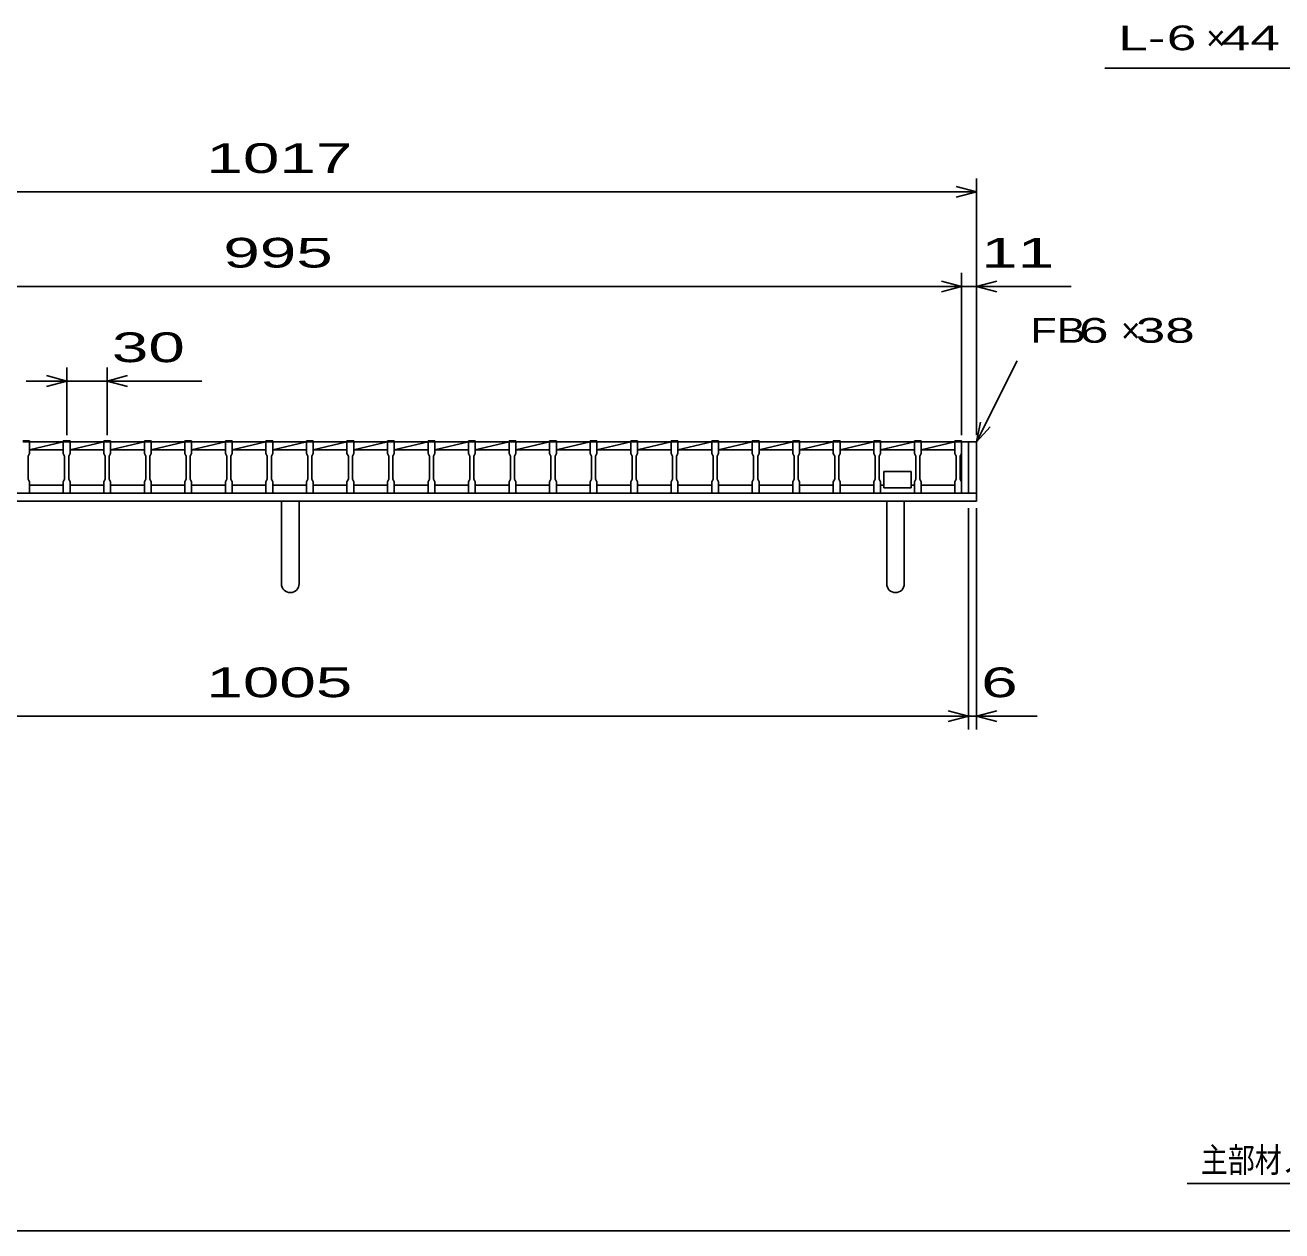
# Model space of a CAD drawing. Units: millimetres, scale not verified. Extents: x -1820 to 1736, y -1282 to 1048.
# Drawn here: x -1046 to -116, y -1152 to -259 of the extents above; entities that cross this region are included whole.
import ezdxf
from ezdxf.enums import TextEntityAlignment as Align

# ---------------------------------------------------------------- set-up
doc = ezdxf.new("R2010")
doc.units = ezdxf.units.MM
doc.header["$LTSCALE"] = 10
for name, color, linetype, lineweight in [('0_2', 150, 'Continuous', 25), ('16', 3, 'Continuous', 25), ('19', 6, 'Continuous', 25), ('22', 4, 'Continuous', 25), ('32', 4, 'Continuous', 25)]:
    doc.layers.add(name, color=color, linetype=linetype, lineweight=lineweight)
doc.styles.add('ベクトル', font='')
doc.styles.get('ベクトル').set_extended_font_data('ベクトル')

msp = doc.modelspace()

# ---------------------------------------------------------------- linework, layer by layer
at = {"layer": '0_2'}
msp.add_line((1736, -1151.5), (-1724, -1151.5), dxfattribs=at)
at = {"layer": '16'}
for p, q in [((-1048, -566.8), (-1043, -566.8)), ((-1043, -566.8), (-1043, -567.5)), ((-1018, -567.5), (-1018, -566.8)), ((-1018, -566.8), (-1013, -566.8)), ((-1013, -566.8), (-1013, -567.5)), ((-988, -567.5), (-988, -566.8)), ((-988, -566.8), (-983, -566.8)), ((-983, -566.8), (-983, -567.5)), ((-958, -567.5), (-958, -566.8)), ((-958, -566.8), (-953, -566.8)), ((-953, -566.8), (-953, -567.5)), ((-928, -567.5), (-928, -566.8)), ((-928, -566.8), (-923, -566.8)), ((-923, -566.8), (-923, -567.5)), ((-898, -567.5), (-898, -566.8)), ((-898, -566.8), (-893, -566.8)), ((-893, -566.8), (-893, -567.5)), ((-868, -567.5), (-868, -566.8)), ((-868, -566.8), (-863, -566.8)), ((-863, -566.8), (-863, -567.5)), ((-838, -567.5), (-838, -566.8)), ((-838, -566.8), (-833, -566.8)), ((-833, -566.8), (-833, -567.5)), ((-808, -567.5), (-808, -566.8)), ((-808, -566.8), (-803, -566.8)), ((-803, -566.8), (-803, -567.5)), ((-778, -567.5), (-778, -566.8)), ((-778, -566.8), (-773, -566.8)), ((-773, -566.8), (-773, -567.5)), ((-748, -567.5), (-748, -566.8)), ((-748, -566.8), (-743, -566.8)), ((-743, -566.8), (-743, -567.5)), ((-718, -567.5), (-718, -566.8)), ((-718, -566.8), (-713, -566.8)), ((-713, -566.8), (-713, -567.5)), ((-688, -567.5), (-688, -566.8)), ((-688, -566.8), (-683, -566.8)), ((-683, -566.8), (-683, -567.5)), ((-658, -567.5), (-658, -566.8)), ((-658, -566.8), (-653, -566.8)), ((-653, -566.8), (-653, -567.5)), ((-628, -567.5), (-628, -566.8)), ((-628, -566.8), (-623, -566.8)), ((-623, -566.8), (-623, -567.5)), ((-598, -567.5), (-598, -566.8)), ((-598, -566.8), (-593, -566.8)), ((-593, -566.8), (-593, -567.5)), ((-568, -567.5), (-568, -566.8)), ((-568, -566.8), (-563, -566.8)), ((-563, -566.8), (-563, -567.5)), ((-538, -567.5), (-538, -566.8)), ((-538, -566.8), (-533, -566.8)), ((-533, -566.8), (-533, -567.5)), ((-508, -567.5), (-508, -566.8)), ((-508, -566.8), (-503, -566.8)), ((-503, -566.8), (-503, -567.5)), ((-478, -567.5), (-478, -566.8)), ((-478, -566.8), (-473, -566.8)), ((-473, -566.8), (-473, -567.5)), ((-448, -567.5), (-448, -566.8)), ((-448, -566.8), (-443, -566.8)), ((-443, -566.8), (-443, -567.5)), ((-418, -567.5), (-418, -566.8)), ((-418, -566.8), (-413, -566.8)), ((-413, -566.8), (-413, -567.5)), ((-388, -567.5), (-388, -566.8)), ((-388, -566.8), (-383, -566.8)), ((-383, -566.8), (-383, -567.5)), ((-358, -567.5), (-358, -566.8)), ((-358, -566.8), (-353, -566.8)), ((-353, -566.8), (-353, -567.5)), ((-1043, -567.5), (-1048, -567.5)), ((-1044, -578), (-1043, -576)), ((-1043, -576), (-1043, -567.5)), ((-1043, -567.5), (-1018, -567.5)), ((-1043, -573.5), (-1018, -567.5)), ((-1043, -573.5), (-1018, -573.5)), ((-1018, -567.5), (-1018, -576)), ((-1013, -567.5), (-1018, -567.5)), ((-1018, -576), (-1017, -578)), ((-1014, -578), (-1013, -576)), ((-1013, -576), (-1013, -567.5)), ((-1013, -567.5), (-988, -567.5)), ((-1013, -573.5), (-988, -567.5)), ((-1013, -573.5), (-988, -573.5)), ((-988, -567.5), (-988, -576)), ((-983, -567.5), (-988, -567.5)), ((-988, -576), (-987, -578)), ((-984, -578), (-983, -576)), ((-983, -576), (-983, -567.5)), ((-983, -567.5), (-958, -567.5)), ((-983, -573.5), (-958, -567.5)), ((-983, -573.5), (-958, -573.5)), ((-958, -567.5), (-958, -576)), ((-953, -567.5), (-958, -567.5)), ((-958, -576), (-957, -578)), ((-954, -578), (-953, -576)), ((-953, -576), (-953, -567.5)), ((-953, -567.5), (-928, -567.5)), ((-953, -573.5), (-928, -567.5)), ((-953, -573.5), (-928, -573.5)), ((-928, -567.5), (-928, -576)), ((-923, -567.5), (-928, -567.5)), ((-928, -576), (-927, -578)), ((-924, -578), (-923, -576)), ((-923, -576), (-923, -567.5)), ((-923, -567.5), (-898, -567.5)), ((-923, -573.5), (-898, -567.5)), ((-923, -573.5), (-898, -573.5)), ((-898, -567.5), (-898, -576)), ((-893, -567.5), (-898, -567.5)), ((-898, -576), (-897, -578)), ((-894, -578), (-893, -576)), ((-893, -576), (-893, -567.5)), ((-893, -567.5), (-868, -567.5)), ((-893, -573.5), (-868, -567.5)), ((-893, -573.5), (-868, -573.5)), ((-868, -567.5), (-868, -576)), ((-863, -567.5), (-868, -567.5)), ((-868, -576), (-867, -578)), ((-864, -578), (-863, -576)), ((-863, -576), (-863, -567.5)), ((-863, -567.5), (-838, -567.5)), ((-863, -573.5), (-838, -567.5)), ((-863, -573.5), (-838, -573.5)), ((-838, -567.5), (-838, -576)), ((-833, -567.5), (-838, -567.5)), ((-838, -576), (-837, -578)), ((-834, -578), (-833, -576)), ((-833, -576), (-833, -567.5)), ((-833, -567.5), (-808, -567.5)), ((-833, -573.5), (-808, -567.5)), ((-833, -573.5), (-808, -573.5)), ((-808, -567.5), (-808, -576)), ((-803, -567.5), (-808, -567.5)), ((-808, -576), (-807, -578)), ((-804, -578), (-803, -576)), ((-803, -576), (-803, -567.5)), ((-803, -567.5), (-778, -567.5)), ((-803, -573.5), (-778, -567.5)), ((-803, -573.5), (-778, -573.5)), ((-778, -567.5), (-778, -576)), ((-773, -567.5), (-778, -567.5)), ((-778, -576), (-777, -578)), ((-774, -578), (-773, -576)), ((-773, -576), (-773, -567.5)), ((-773, -567.5), (-748, -567.5)), ((-773, -573.5), (-748, -567.5)), ((-773, -573.5), (-748, -573.5)), ((-748, -567.5), (-748, -576)), ((-743, -567.5), (-748, -567.5)), ((-748, -576), (-747, -578)), ((-744, -578), (-743, -576)), ((-743, -576), (-743, -567.5)), ((-743, -567.5), (-718, -567.5)), ((-743, -573.5), (-718, -567.5)), ((-743, -573.5), (-718, -573.5)), ((-718, -567.5), (-718, -576)), ((-713, -567.5), (-718, -567.5)), ((-718, -576), (-717, -578)), ((-714, -578), (-713, -576)), ((-713, -576), (-713, -567.5)), ((-713, -567.5), (-688, -567.5)), ((-713, -573.5), (-688, -567.5)), ((-713, -573.5), (-688, -573.5)), ((-688, -567.5), (-688, -576)), ((-683, -567.5), (-688, -567.5)), ((-688, -576), (-687, -578)), ((-684, -578), (-683, -576)), ((-683, -576), (-683, -567.5)), ((-683, -567.5), (-658, -567.5)), ((-683, -573.5), (-658, -567.5)), ((-683, -573.5), (-658, -573.5)), ((-658, -567.5), (-658, -576)), ((-653, -567.5), (-658, -567.5)), ((-658, -576), (-657, -578)), ((-654, -578), (-653, -576)), ((-653, -576), (-653, -567.5)), ((-653, -567.5), (-628, -567.5)), ((-653, -573.5), (-628, -567.5)), ((-653, -573.5), (-628, -573.5)), ((-628, -567.5), (-628, -576)), ((-623, -567.5), (-628, -567.5)), ((-628, -576), (-627, -578)), ((-624, -578), (-623, -576)), ((-623, -576), (-623, -567.5)), ((-623, -567.5), (-598, -567.5)), ((-623, -573.5), (-598, -567.5)), ((-623, -573.5), (-598, -573.5)), ((-598, -567.5), (-598, -576)), ((-593, -567.5), (-598, -567.5)), ((-598, -576), (-597, -578)), ((-594, -578), (-593, -576)), ((-593, -576), (-593, -567.5)), ((-593, -567.5), (-568, -567.5)), ((-593, -573.5), (-568, -567.5)), ((-593, -573.5), (-568, -573.5)), ((-568, -567.5), (-568, -576)), ((-563, -567.5), (-568, -567.5)), ((-568, -576), (-567, -578)), ((-564, -578), (-563, -576)), ((-563, -576), (-563, -567.5)), ((-563, -567.5), (-538, -567.5)), ((-563, -573.5), (-538, -567.5)), ((-563, -573.5), (-538, -573.5)), ((-538, -567.5), (-538, -576)), ((-533, -567.5), (-538, -567.5)), ((-538, -576), (-537, -578)), ((-534, -578), (-533, -576)), ((-533, -576), (-533, -567.5)), ((-533, -567.5), (-508, -567.5)), ((-533, -573.5), (-508, -567.5)), ((-533, -573.5), (-508, -573.5)), ((-508, -567.5), (-508, -576)), ((-503, -567.5), (-508, -567.5)), ((-508, -576), (-507, -578)), ((-504, -578), (-503, -576)), ((-503, -576), (-503, -567.5)), ((-503, -567.5), (-478, -567.5)), ((-503, -573.5), (-478, -567.5)), ((-503, -573.5), (-478, -573.5)), ((-478, -567.5), (-478, -576)), ((-473, -567.5), (-478, -567.5)), ((-478, -576), (-477, -578)), ((-474, -578), (-473, -576)), ((-473, -576), (-473, -567.5)), ((-473, -567.5), (-448, -567.5)), ((-473, -573.5), (-448, -567.5)), ((-473, -573.5), (-448, -573.5)), ((-448, -567.5), (-448, -576)), ((-443, -567.5), (-448, -567.5)), ((-448, -576), (-447, -578)), ((-444, -578), (-443, -576)), ((-443, -576), (-443, -567.5)), ((-443, -567.5), (-418, -567.5)), ((-443, -573.5), (-418, -567.5)), ((-443, -573.5), (-418, -573.5)), ((-418, -567.5), (-418, -576)), ((-413, -567.5), (-418, -567.5)), ((-418, -576), (-417, -578)), ((-414, -578), (-413, -576)), ((-413, -576), (-413, -567.5)), ((-413, -567.5), (-388, -567.5)), ((-413, -573.5), (-388, -567.5)), ((-413, -573.5), (-388, -573.5)), ((-388, -567.5), (-388, -576)), ((-383, -567.5), (-388, -567.5)), ((-388, -576), (-387, -578)), ((-384, -578), (-383, -576)), ((-383, -576), (-383, -567.5)), ((-383, -567.5), (-358, -567.5)), ((-383, -573.5), (-358, -567.5)), ((-383, -573.5), (-358, -573.5)), ((-358, -567.5), (-358, -576)), ((-353, -567.5), (-358, -567.5)), ((-358, -576), (-357, -578)), ((-354, -578), (-353, -576)), ((-353, -576), (-353, -567.5)), ((-353, -599.5), (-353, -567.5)), ((-1044, -595), (-1044, -578)), ((-1017, -578), (-1017, -595)), ((-1014, -595), (-1014, -578)), ((-987, -578), (-987, -595)), ((-984, -595), (-984, -578)), ((-957, -578), (-957, -595)), ((-954, -595), (-954, -578)), ((-927, -578), (-927, -595)), ((-924, -595), (-924, -578)), ((-897, -578), (-897, -595)), ((-894, -595), (-894, -578)), ((-867, -578), (-867, -595)), ((-864, -595), (-864, -578)), ((-837, -578), (-837, -595)), ((-834, -595), (-834, -578)), ((-807, -578), (-807, -595)), ((-804, -595), (-804, -578)), ((-777, -578), (-777, -595)), ((-774, -595), (-774, -578)), ((-747, -578), (-747, -595)), ((-744, -595), (-744, -578)), ((-717, -578), (-717, -595)), ((-714, -595), (-714, -578)), ((-687, -578), (-687, -595)), ((-684, -595), (-684, -578)), ((-657, -578), (-657, -595)), ((-654, -595), (-654, -578)), ((-627, -578), (-627, -595)), ((-624, -595), (-624, -578)), ((-597, -578), (-597, -595)), ((-594, -595), (-594, -578)), ((-567, -578), (-567, -595)), ((-564, -595), (-564, -578)), ((-537, -578), (-537, -595)), ((-534, -595), (-534, -578)), ((-507, -578), (-507, -595)), ((-504, -595), (-504, -578)), ((-477, -578), (-477, -595)), ((-474, -595), (-474, -578)), ((-447, -578), (-447, -595)), ((-444, -595), (-444, -578)), ((-417, -578), (-417, -595)), ((-414, -595), (-414, -578)), ((-387, -578), (-387, -595)), ((-384, -595), (-384, -578)), ((-357, -578), (-357, -595)), ((-354, -595), (-354, -578)), ((-1043, -597), (-1044, -595)), ((-1017, -595), (-1018, -597)), ((-1013, -597), (-1014, -595)), ((-987, -595), (-988, -597)), ((-983, -597), (-984, -595)), ((-957, -595), (-958, -597)), ((-953, -597), (-954, -595)), ((-927, -595), (-928, -597)), ((-923, -597), (-924, -595)), ((-897, -595), (-898, -597)), ((-893, -597), (-894, -595)), ((-867, -595), (-868, -597)), ((-863, -597), (-864, -595)), ((-837, -595), (-838, -597)), ((-833, -597), (-834, -595)), ((-807, -595), (-808, -597)), ((-803, -597), (-804, -595)), ((-777, -595), (-778, -597)), ((-773, -597), (-774, -595)), ((-747, -595), (-748, -597)), ((-743, -597), (-744, -595)), ((-717, -595), (-718, -597)), ((-713, -597), (-714, -595)), ((-687, -595), (-688, -597)), ((-683, -597), (-684, -595)), ((-657, -595), (-658, -597)), ((-653, -597), (-654, -595)), ((-627, -595), (-628, -597)), ((-623, -597), (-624, -595)), ((-597, -595), (-598, -597)), ((-593, -597), (-594, -595)), ((-567, -595), (-568, -597)), ((-563, -597), (-564, -595)), ((-537, -595), (-538, -597)), ((-533, -597), (-534, -595)), ((-507, -595), (-508, -597)), ((-503, -597), (-504, -595)), ((-477, -595), (-478, -597)), ((-473, -597), (-474, -595)), ((-447, -595), (-448, -597)), ((-443, -597), (-444, -595)), ((-417, -595), (-418, -597)), ((-413, -597), (-414, -595)), ((-410.5, -599.5), (-410.5, -589.5)), ((-410.5, -589.5), (-390.5, -589.5)), ((-390.5, -589.5), (-390.5, -601.5)), ((-387, -595), (-388, -597)), ((-383, -597), (-384, -595)), ((-357, -595), (-358, -597)), ((-353, -597), (-354, -595)), ((-1043, -605.5), (-1043, -597)), ((-1043, -599.5), (-1018, -599.5)), ((-1018, -597), (-1018, -605.5)), ((-1013, -605.5), (-1013, -597)), ((-1013, -599.5), (-988, -599.5)), ((-988, -597), (-988, -605.5)), ((-983, -605.5), (-983, -597)), ((-983, -599.5), (-958, -599.5)), ((-958, -597), (-958, -605.5)), ((-953, -605.5), (-953, -597)), ((-953, -599.5), (-928, -599.5)), ((-928, -597), (-928, -605.5)), ((-923, -605.5), (-923, -597)), ((-923, -599.5), (-898, -599.5)), ((-898, -597), (-898, -605.5)), ((-893, -605.5), (-893, -597)), ((-893, -599.5), (-868, -599.5)), ((-868, -597), (-868, -605.5)), ((-863, -605.5), (-863, -597)), ((-863, -599.5), (-838, -599.5)), ((-838, -597), (-838, -605.5)), ((-833, -605.5), (-833, -597)), ((-833, -599.5), (-808, -599.5)), ((-808, -597), (-808, -605.5)), ((-803, -605.5), (-803, -597)), ((-803, -599.5), (-778, -599.5)), ((-778, -597), (-778, -605.5)), ((-773, -605.5), (-773, -597)), ((-773, -599.5), (-748, -599.5)), ((-748, -597), (-748, -605.5)), ((-743, -605.5), (-743, -597)), ((-743, -599.5), (-718, -599.5)), ((-718, -597), (-718, -605.5)), ((-713, -605.5), (-713, -597)), ((-713, -599.5), (-688, -599.5)), ((-688, -597), (-688, -605.5)), ((-683, -605.5), (-683, -597)), ((-683, -599.5), (-658, -599.5)), ((-658, -597), (-658, -605.5)), ((-653, -605.5), (-653, -597)), ((-653, -599.5), (-628, -599.5)), ((-628, -597), (-628, -605.5)), ((-623, -605.5), (-623, -597)), ((-623, -599.5), (-598, -599.5)), ((-598, -597), (-598, -605.5)), ((-593, -605.5), (-593, -597)), ((-593, -599.5), (-568, -599.5)), ((-568, -597), (-568, -605.5)), ((-563, -605.5), (-563, -597)), ((-563, -599.5), (-538, -599.5)), ((-538, -597), (-538, -605.5)), ((-533, -605.5), (-533, -597)), ((-533, -599.5), (-508, -599.5)), ((-508, -597), (-508, -605.5)), ((-503, -605.5), (-503, -597)), ((-503, -599.5), (-478, -599.5)), ((-478, -597), (-478, -605.5)), ((-473, -605.5), (-473, -597)), ((-473, -599.5), (-448, -599.5)), ((-448, -597), (-448, -605.5)), ((-443, -605.5), (-443, -597)), ((-443, -599.5), (-418, -599.5)), ((-418, -597), (-418, -605.5)), ((-413, -605.5), (-413, -597)), ((-413, -599.5), (-410.5, -599.5)), ((-410.5, -601.5), (-410.5, -599.5)), ((-390.5, -601.5), (-410.5, -601.5)), ((-390.5, -599.5), (-388, -599.5)), ((-388, -597), (-388, -605.5)), ((-383, -605.5), (-383, -597)), ((-383, -599.5), (-358, -599.5)), ((-358, -597), (-358, -605.5)), ((-353, -605.5), (-353, -597)), ((-1048, -605.5), (-1043, -605.5)), ((-1018, -605.5), (-1013, -605.5)), ((-988, -605.5), (-983, -605.5)), ((-958, -605.5), (-953, -605.5)), ((-928, -605.5), (-923, -605.5)), ((-898, -605.5), (-893, -605.5)), ((-868, -605.5), (-863, -605.5)), ((-838, -605.5), (-833, -605.5)), ((-808, -605.5), (-803, -605.5)), ((-778, -605.5), (-773, -605.5)), ((-748, -605.5), (-743, -605.5)), ((-718, -605.5), (-713, -605.5)), ((-688, -605.5), (-683, -605.5)), ((-658, -605.5), (-653, -605.5)), ((-628, -605.5), (-623, -605.5)), ((-598, -605.5), (-593, -605.5)), ((-568, -605.5), (-563, -605.5)), ((-538, -605.5), (-533, -605.5)), ((-508, -605.5), (-503, -605.5)), ((-478, -605.5), (-473, -605.5)), ((-448, -605.5), (-443, -605.5)), ((-418, -605.5), (-413, -605.5)), ((-388, -605.5), (-383, -605.5)), ((-358, -605.5), (-353, -605.5))]:
    msp.add_line(p, q, dxfattribs=at)
at = {"layer": '19'}
for p, q in [((-342, -567.5), (-353, -567.5)), ((-348, -567.5), (-348, -605.5)), ((-342, -611.5), (-342, -567.5)), ((-1359, -611.5), (-342, -611.5)), ((-348, -605.5), (-1353, -605.5)), ((-856.5, -611.5), (-856.5, -672.61)), ((-843.5, -672.61), (-843.5, -611.5)), ((-408.5, -611.5), (-408.5, -672.61)), ((-395.5, -672.61), (-395.5, -611.5)), ((-348, -605.5), (-342, -605.5))]:
    msp.add_line(p, q, dxfattribs=at)
for centre in [(-850, -672.61), (-402, -672.61)]:
    msp.add_arc(centre, 6.5, 180, 0, dxfattribs=at)
at = {"layer": '22'}
for p, q in [((-247, -291), (-47, -291)), ((-342, -382.5), (-357, -378.5)), ((-342, -562.5), (-342, -372.5)), ((-1359, -382.5), (-342, -382.5)), ((-357, -386.5), (-342, -382.5)), ((-353, -562.5), (-353, -442.5)), ((-342, -562.5), (-342, -442.5)), ((-1348, -452.5), (-353, -452.5)), ((-353, -452.5), (-368, -448.5)), ((-368, -456.5), (-353, -452.5)), ((-353, -452.5), (-342, -452.5)), ((-342, -452.5), (-327, -448.5)), ((-327, -456.5), (-342, -452.5)), ((-342, -452.5), (-272, -452.5)), ((-342, -567.5), (-312, -507.5)), ((-1015.5, -522.5), (-1030.5, -518.5)), ((-1015.5, -562.5), (-1015.5, -512.5)), ((-985.5, -512.5), (-985.5, -562.5)), ((-985.5, -522.5), (-970.5, -518.5)), ((-1015.5, -522.5), (-1045.5, -522.5)), ((-1030.5, -526.5), (-1015.5, -522.5)), ((-1015.5, -522.5), (-985.5, -522.5)), ((-970.5, -526.5), (-985.5, -522.5)), ((-985.5, -522.5), (-915.5, -522.5)), ((-342, -567.5), (-339, -552.9)), ((-342, -567.5), (-332, -556.5)), ((-348, -780.5), (-348, -616.5)), ((-342, -780.5), (-342, -616.5)), ((-1353, -770.5), (-348, -770.5)), ((-348, -770.5), (-363, -766.5)), ((-363, -774.5), (-348, -770.5)), ((-348, -770.5), (-342, -770.5)), ((-342, -770.5), (-327, -766.5)), ((-327, -774.5), (-342, -770.5)), ((-342, -770.5), (-297, -770.5))]:
    msp.add_line(p, q, dxfattribs=at)
at = {"layer": '32'}
msp.add_line((69, -1116.5), (-186, -1116.5), dxfattribs=at)

# ---------------------------------------------------------------- texts
at = {"layer": '22', "color": 2, "style": 'ベクトル'}
for s, height, width, p in [('L-', 18.33, 1.6, (-237, -268.5)), (' 6 ', 18.33, 1.6, (-212, -268.5)), (' 44 ', 18.33, 1.6, (-172, -268.5)), (' 1017 ', 21.99, 1.65, (-925.5, -357.5)), (' 995 ', 21.99, 1.65, (-913, -427.5)), (' 11 ', 21.99, 1.65, (-352, -427.5)), ('FB', 18.33, 1.3, (-302, -485)), (' 6 ', 18.33, 1.6, (-277, -485)), (' 38 ', 18.33, 1.6, (-235, -485)), (' 30 ', 21.99, 1.65, (-995.5, -497.5)), (' 1005 ', 21.99, 1.65, (-925.5, -745.5)), (' 6 ', 21.99, 1.65, (-352, -745.5))]:
    msp.add_text(s, height=height, dxfattribs=dict(at, width=width)).set_placement(p, align=Align.MIDDLE_LEFT)
for p in [(-172, -268.5), (-235, -485)]:
    msp.add_text('×', height=18.33, dxfattribs=at).set_placement(p, align=Align.MIDDLE_LEFT)
at = {"layer": '32', "color": 2, "style": 'ベクトル', "width": 0.8}
msp.add_text('主部材ノンスリップ部詳細', height=18.33, dxfattribs=at).set_placement((-176, -1099), align=Align.MIDDLE_LEFT)

doc.saveas('drawing.dxf')
